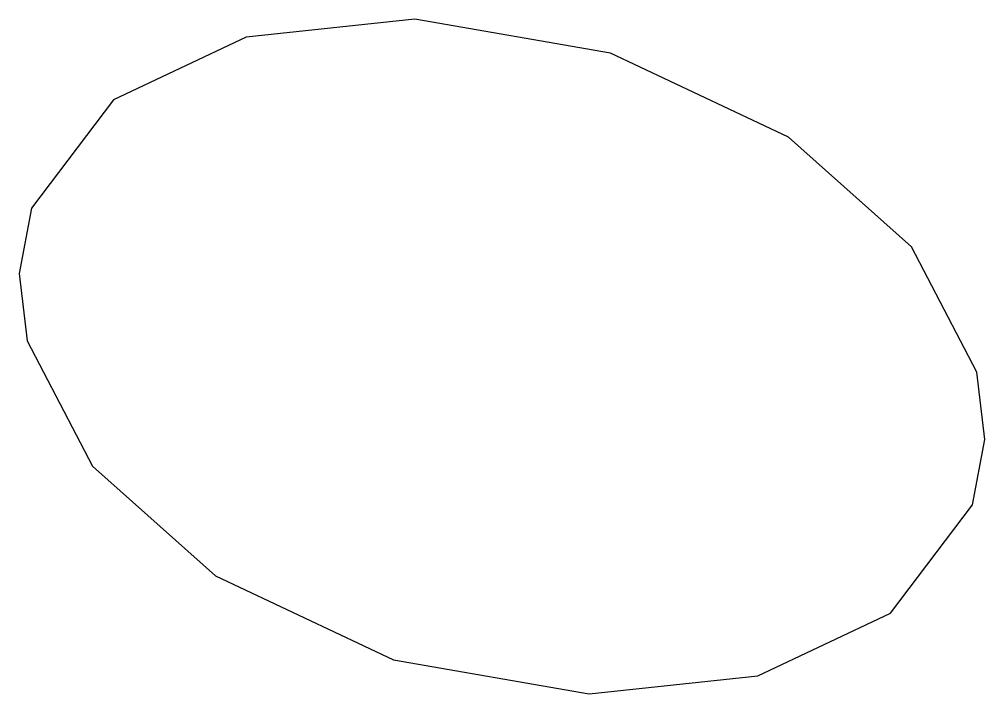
# Model space of a CAD drawing. Extents: x -11.63 to -1.85, y -1.29 to 5.54.
import ezdxf

# ---------------------------------------------------------------- set-up
doc = ezdxf.new("R2010")
doc.units = 0
doc.layers.add('s001-#def-active-grp', color=7, linetype='CONTINUOUS')

msp = doc.modelspace()

# ---------------------------------------------------------------- linework, layer by layer
at = {"layer": 's001-#def-active-grp', "color": 7, "linetype": 'CONTINUOUS', "lineweight": 30, "true_color": 0x000000}
for points in [[(-2.5924, 3.2358), (-3.8378, 4.3489), (-5.6403, 5.1985), (-7.6238, 5.5425), (-9.3326, 5.3608)], [(-9.3326, 5.3608), (-10.6773, 4.7247), (-11.5062, 3.6276), (-11.6305, 2.9659), (-11.551, 2.2833), (-10.888, 1.0142)], [(-4.1478, -1.1108), (-2.803, -0.4747), (-1.9742, 0.6224), (-1.8499, 1.2841), (-1.9294, 1.9667), (-2.5924, 3.2358)], [(-10.888, 1.0142), (-9.6425, -0.0989), (-7.84, -0.9485), (-5.8566, -1.2925), (-4.1478, -1.1108)]]:
    msp.add_lwpolyline(points, dxfattribs=at)

doc.saveas('drawing.dxf')
